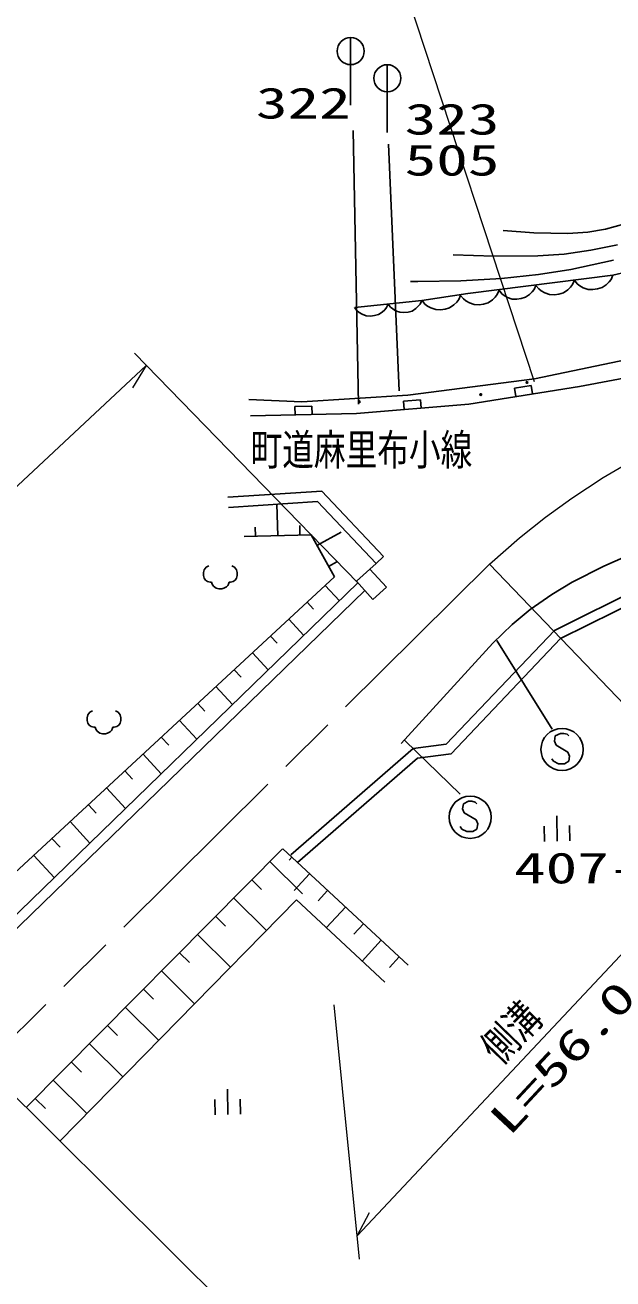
# Model space of a CAD drawing. Units: millimetres, scale not verified. Extents: x 40000 to 680000, y 20000 to 380000.
# Drawn here: x 87822 to 122628, y 245921 to 320088 of the extents above; entities that cross this region are included whole.
import ezdxf
from ezdxf.enums import TextEntityAlignment as Align

# ---------------------------------------------------------------- set-up
doc = ezdxf.new("R2010")
doc.units = ezdxf.units.MM
doc.header["$LTSCALE"] = 1000
doc.linetypes.add('CHAIN', pattern=[18.5, 12, -1.5, 3.5, -1.5])
for name, color, linetype, lineweight in [('M-BGD', 7, 'Continuous', 25), ('M-BGD-EXST', 7, 'Continuous', 25), ('M-BMK', 2, 'CHAIN', 13), ('M-BMK-OTRS', 5, 'Continuous', 25), ('M-STR-HTXT', 7, 'Continuous', 13), ('M-STR-STRC', 7, 'Continuous', 25)]:
    doc.layers.add(name, color=color, linetype=linetype, lineweight=lineweight)
doc.layers.add('M-BMK-HTXT', color=7, linetype='Continuous')
doc.styles.add('ＭＳ ゴシック', font='')
doc.styles.get('ＭＳ ゴシック').set_extended_font_data('MS Gothic')

msp = doc.modelspace()

# ---------------------------------------------------------------- linework, layer by layer
at = {"layer": 'M-BGD'}
for p, q in [((116119, 307945), (117947, 307804)), ((117947, 307804), (119956, 307761)), ((119956, 307761), (121139, 307845)), ((121139, 307845), (122193, 308022)), ((122193, 308022), (123330, 308332)), ((121328, 306765), (122900, 307088)), ((113170, 306505), (115574, 306415)), ((115574, 306415), (118173, 306429)), ((118173, 306429), (119739, 306544)), ((119739, 306544), (121328, 306765)), ((129442, 306930), (122626, 305294)), ((120133, 305637), (118217, 305332)), ((122665, 306177), (120133, 305637)), ((111068, 304927), (110634, 304928)), ((113627, 304963), (111068, 304927)), ((116029, 305100), (113627, 304963)), ((122626, 305294), (114036, 304204)), ((118217, 305332), (116029, 305100)), ((120239, 304746), (120346, 304992)), ((120346, 304992), (120513, 304782)), ((122236, 304732), (122400, 304893)), ((122400, 304893), (122519, 305048)), ((122519, 305048), (122626, 305294)), ((114036, 304204), (111310, 303795)), ((113498, 303853), (113604, 304099)), ((113604, 304099), (113771, 303889)), ((115659, 304000), (115778, 304155)), ((115778, 304155), (115885, 304401)), ((115885, 304401), (116044, 304200)), ((116044, 304200), (116192, 304087)), ((116192, 304087), (116384, 303979)), ((117449, 303987), (117693, 304152)), ((117693, 304152), (117850, 304306)), ((117850, 304306), (117964, 304454)), ((117964, 304454), (118065, 304690)), ((118065, 304690), (118232, 304480)), ((118232, 304480), (118387, 304361)), ((118387, 304361), (118588, 304249)), ((118588, 304249), (118880, 304148)), ((118880, 304148), (119159, 304139)), ((119159, 304139), (119433, 304175)), ((119433, 304175), (119701, 304257)), ((119701, 304257), (119956, 304430)), ((119956, 304430), (120120, 304591)), ((120120, 304591), (120239, 304746)), ((120513, 304782), (120667, 304664)), ((120667, 304664), (120868, 304551)), ((120868, 304551), (121160, 304450)), ((121160, 304450), (121439, 304441)), ((121439, 304441), (121713, 304477)), ((121713, 304477), (121981, 304559)), ((121981, 304559), (122236, 304732)), ((107331, 303384), (107471, 303197)), ((111310, 303795), (107349, 303386)), ((109115, 303246), (109222, 303378)), ((109222, 303378), (109320, 303589)), ((109320, 303589), (109460, 303403)), ((109460, 303403), (109592, 303295)), ((110957, 303316), (111104, 303452)), ((111104, 303452), (111211, 303583)), ((111211, 303583), (111310, 303795)), ((111324, 303797), (111491, 303587)), ((111491, 303587), (111646, 303468)), ((111646, 303468), (111847, 303355)), ((111847, 303355), (112139, 303255)), ((112692, 303282), (112959, 303364)), ((112959, 303364), (113215, 303537)), ((113215, 303537), (113379, 303698)), ((113379, 303698), (113498, 303853)), ((113771, 303889), (113926, 303770)), ((113926, 303770), (114127, 303658)), ((114127, 303658), (114419, 303557)), ((114419, 303557), (114698, 303548)), ((114698, 303548), (114972, 303584)), ((114972, 303584), (115240, 303666)), ((115240, 303666), (115495, 303839)), ((115495, 303839), (115659, 304000)), ((116384, 303979), (116663, 303883)), ((116663, 303883), (116931, 303874)), ((116931, 303874), (117193, 303908)), ((117193, 303908), (117449, 303987)), ((107471, 303197), (107603, 303090)), ((107603, 303090), (107774, 302987)), ((107774, 302987), (108025, 302892)), ((108025, 302892), (108268, 302877)), ((108268, 302877), (108507, 302902)), ((108507, 302902), (108741, 302966)), ((108741, 302966), (108968, 303110)), ((108968, 303110), (109115, 303246)), ((109592, 303295), (109763, 303193)), ((109763, 303193), (110015, 303098)), ((110015, 303098), (110257, 303083)), ((110257, 303083), (110496, 303107)), ((110496, 303107), (110731, 303172)), ((110731, 303172), (110957, 303316)), ((112139, 303255), (112418, 303245)), ((112418, 303245), (112692, 303282)), ((117983, 299159), (124527, 300523)), ((120647, 298716), (125952, 299693)), ((110485, 298205), (117983, 299159)), ((104213, 297796), (110485, 298205)), ((114086, 297668), (120647, 298716)), ((117782, 298765), (116794, 298607)), ((116794, 298607), (116873, 298113)), ((117860, 298271), (117782, 298765)), ((101078, 297932), (104213, 297796)), ((104802, 297551), (103802, 297529)), ((103802, 297529), (103813, 297029)), ((104813, 297051), (104802, 297551)), ((107454, 297110), (114086, 297668)), ((111226, 297929), (110230, 297846)), ((110230, 297846), (110272, 297347)), ((111268, 297431), (111226, 297929)), ((101172, 296970), (107454, 297110)), ((105383, 292520), (99819, 292158)), ((109050, 288661), (105383, 292520)), ((105141, 291903), (99857, 291559)), ((102779, 289881), (102736, 291747)), ((108616, 288248), (105141, 291903)), ((101460, 289851), (101448, 290394)), ((104098, 289912), (104084, 290488)), ((105102, 289306), (106537, 290103)), ((100801, 289835), (104757, 289927)), ((104757, 289927), (106137, 287443)), ((109050, 288661), (108616, 288248)), ((128030, 288676), (119171, 284285)), ((98423, 287858), (98383, 287698)), ((98543, 288018), (98423, 287858)), ((98703, 288098), (98543, 288018)), ((100223, 288018), (100063, 288098)), ((100343, 287858), (100223, 288018)), ((100383, 287698), (100343, 287858)), ((105792, 288064), (106280, 288335)), ((108238, 287910), (107444, 287190)), ((108616, 288248), (108238, 287910)), ((109215, 286832), (108238, 287910)), ((128143, 288062), (119532, 283795)), ((106137, 287443), (80244, 263492)), ((107529, 287095), (81727, 262064)), ((98383, 287698), (98383, 287538)), ((98383, 287538), (98423, 287378)), ((98423, 287378), (98503, 287258)), ((98503, 287258), (98623, 287178)), ((98623, 287178), (98783, 287138)), ((98783, 287138), (98863, 287138)), ((98863, 287138), (98903, 287018)), ((99863, 287018), (99903, 287138)), ((99903, 287138), (99983, 287138)), ((99983, 287138), (100143, 287178)), ((100143, 287178), (100263, 287258)), ((100263, 287258), (100343, 287378)), ((100343, 287378), (100383, 287538)), ((100383, 287538), (100383, 287698)), ((107444, 287190), (108421, 286112)), ((107932, 286651), (82160, 261648)), ((98903, 287018), (98983, 286898)), ((98983, 286898), (99143, 286778)), ((99143, 286778), (99303, 286738)), ((99303, 286738), (99463, 286738)), ((99463, 286738), (99583, 286778)), ((99583, 286778), (99743, 286858)), ((99743, 286858), (99823, 286938)), ((99823, 286938), (99863, 287018)), ((105598, 286944), (106437, 286036)), ((108421, 286112), (109215, 286832)), ((104519, 285946), (104900, 285534)), ((103440, 284948), (104327, 283989)), ((119171, 284285), (112751, 277545)), ((102361, 283950), (102756, 283523)), ((119532, 283795), (113040, 276978)), ((101282, 282952), (102217, 281942)), ((100203, 281954), (100613, 281511)), ((99124, 280956), (100106, 279895)), ((98045, 279958), (98469, 279500)), ((91536, 279279), (91496, 279119)), ((91496, 279119), (91496, 278959)), ((91496, 278959), (91536, 278799)), ((91656, 279439), (91536, 279279)), ((91816, 279519), (91656, 279439)), ((93336, 279439), (93176, 279519)), ((93456, 279279), (93336, 279439)), ((93496, 279119), (93456, 279279)), ((93456, 278799), (93496, 278959)), ((93496, 278959), (93496, 279119)), ((96967, 278961), (97996, 277847)), ((91536, 278799), (91616, 278679)), ((91616, 278679), (91736, 278599)), ((91736, 278599), (91896, 278559)), ((91896, 278559), (91976, 278559)), ((91976, 278559), (92016, 278439)), ((92016, 278439), (92096, 278319)), ((92096, 278319), (92256, 278199)), ((92256, 278199), (92416, 278159)), ((92416, 278159), (92576, 278159)), ((92576, 278159), (92696, 278199)), ((92696, 278199), (92856, 278279)), ((92856, 278279), (92936, 278359)), ((92936, 278359), (92976, 278439)), ((92976, 278439), (93016, 278559)), ((93016, 278559), (93096, 278559)), ((93096, 278559), (93256, 278599)), ((93256, 278599), (93376, 278679)), ((93376, 278679), (93456, 278799)), ((95888, 277963), (96326, 277489)), ((112751, 277545), (110807, 277288)), ((94809, 276965), (95886, 275800)), ((110807, 277288), (103550, 270997)), ((111064, 276717), (103943, 270544)), ((113040, 276978), (111064, 276717)), ((93730, 275967), (94182, 275477)), ((92651, 274969), (93776, 273753)), ((91572, 273971), (92039, 273466)), ((90493, 272973), (91665, 271706)), ((119297, 273317), (119333, 271817)), ((118562, 272699), (118583, 271799)), ((120061, 272735), (120083, 271836)), ((89414, 271975), (89895, 271455)), ((87892, 256056), (103063, 271369)), ((88335, 270977), (89555, 269658)), ((103076, 271357), (110504, 264475)), ((103607, 270865), (103454, 270701)), ((102309, 270608), (104239, 268696)), ((101241, 269530), (101822, 268955)), ((104668, 269882), (103753, 268895)), ((105729, 268899), (105169, 268295)), ((89888, 254075), (103902, 268353)), ((100173, 268452), (102113, 266530)), ((109119, 263468), (103902, 268353)), ((106790, 267916), (105665, 266702)), ((99105, 267374), (99689, 266796)), ((98037, 266296), (99987, 264365)), ((107851, 266933), (107286, 266323)), ((108912, 265950), (107777, 264725)), ((96969, 265219), (97556, 264637)), ((109973, 264967), (109403, 264351)), ((95901, 264141), (97861, 262199)), ((94834, 263063), (95423, 262479)), ((93766, 261985), (95736, 260033)), ((92698, 260907), (93290, 260320)), ((91630, 259829), (93610, 257867)), ((90562, 258751), (91157, 258161)), ((89494, 257673), (91484, 255701)), ((99807, 257145), (99832, 255645)), ((88426, 256595), (89024, 256002)), ((99067, 256532), (99082, 255632)), ((100567, 256558), (100582, 255658))]:
    msp.add_line(p, q, dxfattribs=at)
for centre in [(117540, 298948), (114804, 298231), (107606, 297805)]:
    msp.add_circle(centre, 50, dxfattribs=at)
at = {"layer": 'M-BGD-EXST'}
for p, q in [((119030, 278436), (115744, 283694)), ((119513, 278189), (119213, 278039)), ((119713, 278189), (119513, 278189)), ((119913, 278139), (119713, 278189)), ((120013, 278039), (119913, 278139)), ((113584, 274586), (110297, 277779)), ((119213, 278039), (119163, 277739)), ((119163, 277739), (119263, 277489)), ((119263, 277489), (119963, 277089)), ((119113, 276539), (119013, 276689)), ((119963, 277089), (120063, 276839)), ((120063, 276839), (120013, 276539)), ((119413, 276389), (119113, 276539)), ((119763, 276389), (119413, 276389)), ((120013, 276539), (119763, 276389)), ((113775, 274032), (113725, 273732)), ((113725, 273732), (113825, 273482)), ((114075, 274182), (113775, 274032)), ((114275, 274182), (114075, 274182)), ((114475, 274132), (114275, 274182)), ((114575, 274032), (114475, 274132)), ((113825, 273482), (114525, 273082)), ((114525, 273082), (114625, 272832)), ((113675, 272532), (113575, 272682)), ((113975, 272382), (113675, 272532)), ((114325, 272382), (113975, 272382)), ((114575, 272532), (114325, 272382)), ((114625, 272832), (114575, 272532))]:
    msp.add_line(p, q, dxfattribs=at)
for centre in [(119613, 277239), (114175, 273232)]:
    msp.add_circle(centre, 1250, dxfattribs=at)
at = {"layer": 'M-BMK'}
for p, q in [((122039, 293326), (124332, 294660)), ((120185, 292107), (122039, 293326)), ((118629, 290979), (120185, 292107)), ((117099, 289764), (118629, 290979)), ((115323, 288210), (117099, 289764)), ((115323, 288210), (85399, 258530))]:
    msp.add_line(p, q, dxfattribs=at)
at = {"layer": 'M-BMK-OTRS'}
msp.add_line((85399, 258530), (101922, 242133), dxfattribs=at)
at = {"layer": 'M-STR-HTXT'}
for p, q in [((108156, 328776), (117962, 299005)), ((94304, 300681), (107529, 287095)), ((68262, 275010), (94985, 299954)), ((94985, 299954), (94175, 298623)), ((115323, 288210), (134156, 268553)), ((107487, 248465), (128264, 270587)), ((107625, 247082), (106127, 262143)), ((107487, 248465), (108208, 249846))]:
    msp.add_line(p, q, dxfattribs=at)
at = {"layer": 'M-STR-STRC'}
for p, q in [((107099, 319348), (107099, 315348)), ((109268, 317744), (109268, 313744)), ((107240, 313848), (107561, 297660)), ((109965, 298461), (109335, 313052)), ((124092, 288974), (122085, 288073)), ((122085, 288073), (120217, 287127)), ((120217, 287127), (119011, 286409)), ((119011, 286409), (117736, 285517)), ((117736, 285517), (116662, 284627)), ((116662, 284627), (115507, 283526)), ((115507, 283526), (110097, 277600))]:
    msp.add_line(p, q, dxfattribs=at)
for centre in [(107099, 318548), (109268, 316944)]:
    msp.add_circle(centre, 800, dxfattribs=at)

# ---------------------------------------------------------------- texts
at = {"layer": 'M-BMK-HTXT', "style": 'ＭＳ ゴシック', "width": 0.75}
msp.add_text('町道麻里布小線', height=1833, dxfattribs=at).set_placement((101175, 293502), align=Align.BOTTOM_LEFT)
at = {"layer": 'M-STR-HTXT', "style": 'ＭＳ ゴシック'}
for s, rotation, width, p in [('L=56.0', 47, 1.5, (116886, 253914)), ('側溝', 46, 0.75, (116353, 258141))]:
    msp.add_text(s, height=1833, rotation=rotation, dxfattribs=dict(at, width=width)).set_placement(p, align=Align.BOTTOM_LEFT)
at = {"layer": 'M-STR-STRC', "style": 'ＭＳ ゴシック', "width": 1.5}
for s, p in [('322', (101493, 314010)), ('323', (110297, 313061)), ('505', (110297, 310636)), ('407-B', (116774, 268766))]:
    msp.add_text(s, height=1833, dxfattribs=at).set_placement(p, align=Align.BOTTOM_LEFT)

doc.saveas('drawing.dxf')
